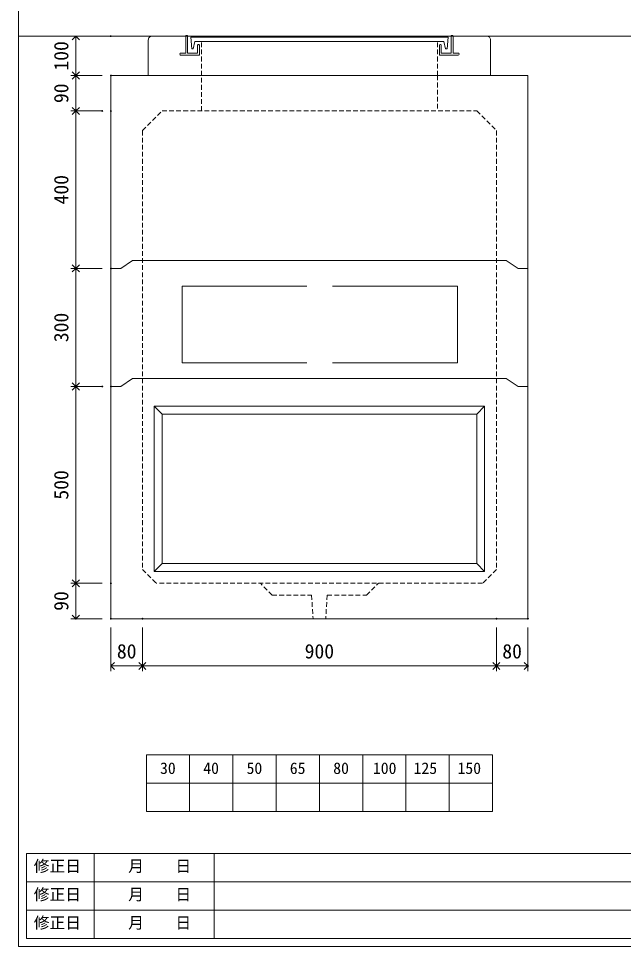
# Model space of a CAD drawing. Units: millimetres, scale not verified. Extents: x -4890 to 18490, y -2348 to 2349.
# Drawn here: x -1230 to 308, y -1926 to 431 of the extents above; entities that cross this region are included whole.
import ezdxf
from ezdxf.enums import TextEntityAlignment as Align

# ---------------------------------------------------------------- set-up
doc = ezdxf.new("R2010")
doc.units = ezdxf.units.MM
doc.header["$LTSCALE"] = 10
doc.header["$PDMODE"] = 32
doc.header["$PDSIZE"] = 2
doc.linetypes.add('DASHED1', pattern=[1.8, 1.2, -0.6])
doc.linetypes.add('USER2', pattern=[50.8, 31.75, -6.35, 6.35, -6.35])
doc.layers.add('0-1_Defpoints', color=7, linetype='Continuous')
for name, color, linetype, lineweight in [('0-2_waku', 7, 'Continuous', 18), ('0-3_gaikei', 7, 'Continuous', 18), ('0-4_kakure', 7, 'DASHED1', 5), ('0-5_sunpou', 7, 'Continuous', 5), ('0-9_uchigawa', 6, 'Continuous', 18), ('0-B_futa', 3, 'Continuous', 18), ('0-C_GL', 4, 'Continuous', 18), ('0-E_文字１', 7, 'Continuous', 18), ('1-3_uchigawa2', 6, 'USER2', 18)]:
    doc.layers.add(name, color=color, linetype=linetype, lineweight=lineweight)
doc.styles.add('ＭＳ ゴシック', font='')
doc.styles.get('ＭＳ ゴシック').set_extended_font_data('MS Gothic')

# ---------------------------------------------------------------- blocks, each defined once
blk = doc.blocks.new('_Open90')
at = {"layer": '0-5_sunpou'}
blk.add_line((0, 0), (-1, 0), dxfattribs=at)
blk.add_lwpolyline([(-0.5, 0.5), (0, 0), (-0.5, -0.5)], dxfattribs=at)
blk = doc.blocks.new('D138')
at = {"layer": '0-1_Defpoints'}
for p in [(452.32, 1652.03), (363, 1152.03), (452.32, 1152.03)]:
    blk.add_point(p, dxfattribs=at)
at = {"layer": '0-5_sunpou'}
for p, q in [((430.32, 1652.03), (350, 1652.03)), ((363, 1634.03), (363, 1170.03)), ((430.32, 1152.03), (350, 1152.03))]:
    blk.add_line(p, q, dxfattribs=at)
at = {"layer": '0-5_sunpou', "xscale": 18, "yscale": 18}
for p, rotation in [((363, 1652.03), 90), ((363, 1152.03), 270)]:
    blk.add_blockref('_Open90', p, dxfattribs=dict(at, rotation=rotation))
at = {"layer": '0-5_sunpou', "style": 'ＭＳ ゴシック'}
blk.add_text('500', height=36.66, rotation=90, dxfattribs=at).set_placement((355, 1364.53), align=Align.BOTTOM_LEFT)
blk = doc.blocks.new('D139')
at = {"layer": '0-1_Defpoints'}
for p in [(452.32, 1152.03), (363, 1062.03), (452.32, 1062.03)]:
    blk.add_point(p, dxfattribs=at)
at = {"layer": '0-5_sunpou'}
for p, q in [((430.32, 1152.03), (350, 1152.03)), ((363, 1134.03), (363, 1080.03)), ((430.32, 1062.03), (350, 1062.03))]:
    blk.add_line(p, q, dxfattribs=at)
at = {"layer": '0-5_sunpou', "xscale": 18, "yscale": 18}
for p, rotation in [((363, 1152.03), 90), ((363, 1062.03), 270)]:
    blk.add_blockref('_Open90', p, dxfattribs=dict(at, rotation=rotation))
at = {"layer": '0-5_sunpou', "style": 'ＭＳ ゴシック'}
blk.add_text('90', height=36.66, rotation=90, dxfattribs=at).set_placement((355, 1082.03), align=Align.BOTTOM_LEFT)
blk = doc.blocks.new('D140')
at = {"layer": '0-1_Defpoints'}
for p in [(452.32, 1062.03), (532.32, 1062.03), (532.32, 942)]:
    blk.add_point(p, dxfattribs=at)
at = {"layer": '0-5_sunpou'}
for p, q in [((452.32, 1040.03), (452.32, 929)), ((532.32, 1040.03), (532.32, 929)), ((470.32, 942), (514.32, 942))]:
    blk.add_line(p, q, dxfattribs=at)
at = {"layer": '0-5_sunpou', "xscale": 18, "yscale": 18, "rotation": 180}
blk.add_blockref('_Open90', (452.32, 942), dxfattribs=at)
at = {"layer": '0-5_sunpou', "xscale": 18, "yscale": 18}
blk.add_blockref('_Open90', (532.32, 942), dxfattribs=at)
at = {"layer": '0-5_sunpou', "style": 'ＭＳ ゴシック'}
blk.add_text('80', height=36.66, dxfattribs=at).set_placement((467.32, 950), align=Align.BOTTOM_LEFT)
blk = doc.blocks.new('D141')
at = {"layer": '0-1_Defpoints'}
for p in [(532.32, 1062.03), (1432.32, 1062.03), (1432.32, 942)]:
    blk.add_point(p, dxfattribs=at)
at = {"layer": '0-5_sunpou'}
for p, q in [((532.32, 1040.03), (532.32, 929)), ((1432.32, 1040.03), (1432.32, 929)), ((550.32, 942), (1414.32, 942))]:
    blk.add_line(p, q, dxfattribs=at)
at = {"layer": '0-5_sunpou', "xscale": 18, "yscale": 18, "rotation": 180}
blk.add_blockref('_Open90', (532.32, 942), dxfattribs=at)
at = {"layer": '0-5_sunpou', "xscale": 18, "yscale": 18}
blk.add_blockref('_Open90', (1432.32, 942), dxfattribs=at)
at = {"layer": '0-5_sunpou', "style": 'ＭＳ ゴシック'}
blk.add_text('900', height=36.66, dxfattribs=at).set_placement((944.82, 950), align=Align.BOTTOM_LEFT)
blk = doc.blocks.new('D142')
at = {"layer": '0-1_Defpoints'}
for p in [(1432.32, 1062.03), (1512.32, 1062.03), (1512.32, 942)]:
    blk.add_point(p, dxfattribs=at)
at = {"layer": '0-5_sunpou'}
for p, q in [((1432.32, 1040.03), (1432.32, 929)), ((1512.32, 1040.03), (1512.32, 929)), ((1450.32, 942), (1494.32, 942))]:
    blk.add_line(p, q, dxfattribs=at)
at = {"layer": '0-5_sunpou', "xscale": 18, "yscale": 18, "rotation": 180}
blk.add_blockref('_Open90', (1432.32, 942), dxfattribs=at)
at = {"layer": '0-5_sunpou', "xscale": 18, "yscale": 18}
blk.add_blockref('_Open90', (1512.32, 942), dxfattribs=at)
at = {"layer": '0-5_sunpou', "style": 'ＭＳ ゴシック'}
blk.add_text('80', height=36.66, dxfattribs=at).set_placement((1447.32, 950), align=Align.BOTTOM_LEFT)
blk = doc.blocks.new('D143')
at = {"layer": '0-1_Defpoints'}
for p in [(451.54, 2542.03), (363, 2442.03), (452.32, 2442.03)]:
    blk.add_point(p, dxfattribs=at)
at = {"layer": '0-5_sunpou'}
for p, q in [((429.54, 2542.03), (350, 2542.03)), ((363, 2524.03), (363, 2460.03)), ((430.32, 2442.03), (350, 2442.03))]:
    blk.add_line(p, q, dxfattribs=at)
at = {"layer": '0-5_sunpou', "xscale": 18, "yscale": 18}
for p, rotation in [((363, 2542.03), 90), ((363, 2442.03), 270)]:
    blk.add_blockref('_Open90', p, dxfattribs=dict(at, rotation=rotation))
at = {"layer": '0-5_sunpou', "style": 'ＭＳ ゴシック'}
blk.add_text('100', height=36.66, rotation=90, dxfattribs=at).set_placement((355, 2454.53), align=Align.BOTTOM_LEFT)
blk = doc.blocks.new('D144')
at = {"layer": '0-1_Defpoints'}
for p in [(452.32, 2442.03), (363, 2352.03), (452.32, 2352.03)]:
    blk.add_point(p, dxfattribs=at)
at = {"layer": '0-5_sunpou'}
for p, q in [((430.32, 2442.03), (350, 2442.03)), ((363, 2424.03), (363, 2370.03)), ((430.32, 2352.03), (350, 2352.03))]:
    blk.add_line(p, q, dxfattribs=at)
at = {"layer": '0-5_sunpou', "xscale": 18, "yscale": 18}
for p, rotation in [((363, 2442.03), 90), ((363, 2352.03), 270)]:
    blk.add_blockref('_Open90', p, dxfattribs=dict(at, rotation=rotation))
at = {"layer": '0-5_sunpou', "style": 'ＭＳ ゴシック'}
blk.add_text('90', height=36.66, rotation=90, dxfattribs=at).set_placement((355, 2372.03), align=Align.BOTTOM_LEFT)
blk = doc.blocks.new('D145')
at = {"layer": '0-1_Defpoints'}
for p in [(430.32, 2352.03), (363, 1952.03), (452.32, 1952.03)]:
    blk.add_point(p, dxfattribs=at)
at = {"layer": '0-5_sunpou'}
for p, q in [((408.32, 2352.03), (350, 2352.03)), ((363, 2334.03), (363, 1970.03)), ((430.32, 1952.03), (350, 1952.03))]:
    blk.add_line(p, q, dxfattribs=at)
at = {"layer": '0-5_sunpou', "xscale": 18, "yscale": 18}
for p, rotation in [((363, 2352.03), 90), ((363, 1952.03), 270)]:
    blk.add_blockref('_Open90', p, dxfattribs=dict(at, rotation=rotation))
at = {"layer": '0-5_sunpou', "style": 'ＭＳ ゴシック'}
blk.add_text('400', height=36.66, rotation=90, dxfattribs=at).set_placement((355, 2114.53), align=Align.BOTTOM_LEFT)
blk = doc.blocks.new('D146')
at = {"layer": '0-1_Defpoints'}
for p in [(452.32, 1952.03), (363, 1652.03), (430.32, 1652.03)]:
    blk.add_point(p, dxfattribs=at)
at = {"layer": '0-5_sunpou'}
for p, q in [((430.32, 1952.03), (350, 1952.03)), ((363, 1934.03), (363, 1670.03)), ((408.32, 1652.03), (350, 1652.03))]:
    blk.add_line(p, q, dxfattribs=at)
at = {"layer": '0-5_sunpou', "xscale": 18, "yscale": 18}
for p, rotation in [((363, 1952.03), 90), ((363, 1652.03), 270)]:
    blk.add_blockref('_Open90', p, dxfattribs=dict(at, rotation=rotation))
at = {"layer": '0-5_sunpou', "style": 'ＭＳ ゴシック'}
blk.add_text('300', height=36.66, rotation=90, dxfattribs=at).set_placement((355, 1764.53), align=Align.BOTTOM_LEFT)
blk = doc.blocks.new('D118')
at = {"layer": '0-1_Defpoints'}
for p in [(452.32, 1652.03), (363, 1152.03), (452.32, 1152.03)]:
    blk.add_point(p, dxfattribs=at)
at = {"layer": '0-5_sunpou'}
for p, q in [((430.32, 1652.03), (350, 1652.03)), ((363, 1634.03), (363, 1170.03)), ((430.32, 1152.03), (350, 1152.03))]:
    blk.add_line(p, q, dxfattribs=at)
at = {"layer": '0-5_sunpou', "xscale": 18, "yscale": 18}
for p, rotation in [((363, 1652.03), 90), ((363, 1152.03), 270)]:
    blk.add_blockref('_Open90', p, dxfattribs=dict(at, rotation=rotation))
at = {"layer": '0-5_sunpou', "style": 'ＭＳ ゴシック'}
blk.add_text('500', height=36.66, rotation=90, dxfattribs=at).set_placement((355, 1364.53), align=Align.BOTTOM_LEFT)
blk = doc.blocks.new('D119')
at = {"layer": '0-1_Defpoints'}
for p in [(452.32, 1152.03), (363, 1062.03), (452.32, 1062.03)]:
    blk.add_point(p, dxfattribs=at)
at = {"layer": '0-5_sunpou'}
for p, q in [((430.32, 1152.03), (350, 1152.03)), ((363, 1134.03), (363, 1080.03)), ((430.32, 1062.03), (350, 1062.03))]:
    blk.add_line(p, q, dxfattribs=at)
at = {"layer": '0-5_sunpou', "xscale": 18, "yscale": 18}
for p, rotation in [((363, 1152.03), 90), ((363, 1062.03), 270)]:
    blk.add_blockref('_Open90', p, dxfattribs=dict(at, rotation=rotation))
at = {"layer": '0-5_sunpou', "style": 'ＭＳ ゴシック'}
blk.add_text('90', height=36.66, rotation=90, dxfattribs=at).set_placement((355, 1082.03), align=Align.BOTTOM_LEFT)
blk = doc.blocks.new('D120')
at = {"layer": '0-1_Defpoints'}
for p in [(452.32, 1062.03), (532.32, 1062.03), (532.32, 942)]:
    blk.add_point(p, dxfattribs=at)
at = {"layer": '0-5_sunpou'}
for p, q in [((452.32, 1040.03), (452.32, 929)), ((532.32, 1040.03), (532.32, 929)), ((470.32, 942), (514.32, 942))]:
    blk.add_line(p, q, dxfattribs=at)
at = {"layer": '0-5_sunpou', "xscale": 18, "yscale": 18, "rotation": 180}
blk.add_blockref('_Open90', (452.32, 942), dxfattribs=at)
at = {"layer": '0-5_sunpou', "xscale": 18, "yscale": 18}
blk.add_blockref('_Open90', (532.32, 942), dxfattribs=at)
at = {"layer": '0-5_sunpou', "style": 'ＭＳ ゴシック'}
blk.add_text('80', height=36.66, dxfattribs=at).set_placement((467.32, 950), align=Align.BOTTOM_LEFT)
blk = doc.blocks.new('D121')
at = {"layer": '0-1_Defpoints'}
for p in [(532.32, 1062.03), (1432.32, 1062.03), (1432.32, 942)]:
    blk.add_point(p, dxfattribs=at)
at = {"layer": '0-5_sunpou'}
for p, q in [((532.32, 1040.03), (532.32, 929)), ((1432.32, 1040.03), (1432.32, 929)), ((550.32, 942), (1414.32, 942))]:
    blk.add_line(p, q, dxfattribs=at)
at = {"layer": '0-5_sunpou', "xscale": 18, "yscale": 18, "rotation": 180}
blk.add_blockref('_Open90', (532.32, 942), dxfattribs=at)
at = {"layer": '0-5_sunpou', "xscale": 18, "yscale": 18}
blk.add_blockref('_Open90', (1432.32, 942), dxfattribs=at)
at = {"layer": '0-5_sunpou', "style": 'ＭＳ ゴシック'}
blk.add_text('900', height=36.66, dxfattribs=at).set_placement((944.82, 950), align=Align.BOTTOM_LEFT)
blk = doc.blocks.new('D122')
at = {"layer": '0-1_Defpoints'}
for p in [(1432.32, 1062.03), (1512.32, 1062.03), (1512.32, 942)]:
    blk.add_point(p, dxfattribs=at)
at = {"layer": '0-5_sunpou'}
for p, q in [((1432.32, 1040.03), (1432.32, 929)), ((1512.32, 1040.03), (1512.32, 929)), ((1450.32, 942), (1494.32, 942))]:
    blk.add_line(p, q, dxfattribs=at)
at = {"layer": '0-5_sunpou', "xscale": 18, "yscale": 18, "rotation": 180}
blk.add_blockref('_Open90', (1432.32, 942), dxfattribs=at)
at = {"layer": '0-5_sunpou', "xscale": 18, "yscale": 18}
blk.add_blockref('_Open90', (1512.32, 942), dxfattribs=at)
at = {"layer": '0-5_sunpou', "style": 'ＭＳ ゴシック'}
blk.add_text('80', height=36.66, dxfattribs=at).set_placement((1447.32, 950), align=Align.BOTTOM_LEFT)

msp = doc.modelspace()

# ---------------------------------------------------------------- linework, layer by layer
at = {"layer": '0-2_waku'}
for p, q in [((-1230.06, 2348.62), (-1230.06, -1926.38)), ((-905.06, -1439.72), (-25.06, -1439.72)), ((-905.06, -1439.72), (-25.06, -1439.72)), ((-905.06, -1439.72), (-905.06, -1583.72)), ((-905.06, -1439.72), (-905.06, -1583.72)), ((-905.06, -1439.72), (-905.06, -1583.72)), ((-905.06, -1439.72), (-905.06, -1583.72)), ((-795.06, -1439.72), (-795.06, -1583.72)), ((-685.06, -1439.72), (-685.06, -1583.72)), ((-685.06, -1439.72), (-685.06, -1583.72)), ((-575.06, -1439.72), (-575.06, -1583.72)), ((-465.06, -1439.72), (-465.06, -1583.72)), ((-355.06, -1439.72), (-355.06, -1583.72)), ((-245.06, -1439.72), (-245.06, -1583.72)), ((-135.06, -1439.72), (-135.06, -1583.72)), ((-25.06, -1439.72), (-25.06, -1583.72)), ((-905.06, -1511.72), (-25.06, -1511.72)), ((-905.06, -1583.72), (-25.06, -1583.72)), ((-1210.06, -1690.38), (-1210.06, -1906.38)), ((-1210.06, -1690.38), (817.94, -1690.38)), ((-1037.56, -1690.38), (-1037.56, -1906.38)), ((-732.56, -1690.38), (-732.56, -1906.38)), ((-732.56, -1690.38), (-732.56, -1906.38)), ((-1210.06, -1762.38), (817.94, -1762.38)), ((-1210.06, -1834.38), (529.94, -1834.38)), ((-1210.06, -1906.38), (817.94, -1906.38)), ((-1230.06, -1926.38), (4889.94, -1926.38)), ((-1230.06, -1926.38), (4889.94, -1926.38))]:
    msp.add_line(p, q, dxfattribs=at)
at = {"layer": '0-3_gaikei'}
for p, q in [((-890.06, 386.28), (-805.06, 386.28)), ((-125.06, 386.28), (-40.06, 386.28)), ((-900.06, 286.28), (-900.06, 376.28)), ((-30.06, 286.28), (-30.06, 376.28)), ((-995.06, 286.28), (64.94, 286.28)), ((-995.06, 286.28), (-995.06, -1093.72)), ((-900.06, 286.28), (-790.06, 286.28)), ((-865.06, 286.28), (-65.06, 286.28)), ((-30.06, 286.28), (-140.06, 286.28)), ((64.94, 286.28), (64.94, -1093.72)), ((-970.06, -203.72), (-940.06, -183.72)), ((-940.06, -183.72), (9.94, -183.72)), ((9.94, -183.72), (39.94, -203.72)), ((-970.06, -203.72), (-995.06, -203.72)), ((39.94, -203.72), (64.94, -203.72)), ((64.94, -313.72), (64.94, -1093.72)), ((-970.06, -503.72), (-940.06, -483.72)), ((-970.06, -503.72), (-940.06, -483.72)), ((-940.06, -483.72), (9.94, -483.72)), ((-940.06, -483.72), (9.94, -483.72)), ((9.94, -483.72), (39.94, -503.72)), ((9.94, -483.72), (39.94, -503.72)), ((-970.06, -503.72), (-995.06, -503.72)), ((-970.06, -503.72), (-995.06, -503.72)), ((39.94, -503.72), (64.94, -503.72)), ((39.94, -503.72), (64.94, -503.72)), ((64.94, -1093.72), (-995.06, -1093.72)), ((64.94, -1093.72), (-995.06, -1093.72))]:
    msp.add_line(p, q, dxfattribs=at)
for centre, radius, start, end in [((-890.64, 376.86), 9.44, 86.47383, 183.52617), ((-39.73, 376.61), 9.68, 358.04251, 91.95749)]:
    msp.add_arc(centre, radius, start, end, dxfattribs=at)
at = {"layer": '0-4_kakure'}
for p, q in [((-165.06, 286.28), (-165.06, 372.78)), ((-165.06, 286.28), (-165.06, 196.28)), ((-915.06, 146.28), (-865.06, 196.28)), ((-865.06, 196.28), (-65.06, 196.28)), ((-65.06, 196.28), (-15.06, 146.28)), ((-915.06, 146.28), (-915.06, -968.72)), ((-15.06, 146.28), (-15.06, -968.72)), ((-915.06, -968.72), (-880.06, -1003.72)), ((-15.06, -968.72), (-50.06, -1003.72)), ((-50.06, -1003.72), (-880.06, -1003.72)), ((-585.06, -1033.72), (-615.06, -1003.72)), ((-345.06, -1033.72), (-315.06, -1003.72)), ((-585.06, -1033.72), (-485.06, -1033.72)), ((-485.06, -1033.72), (-481.06, -1093.72)), ((-485.06, -1033.72), (-481.06, -1093.72)), ((-445.06, -1033.72), (-449.06, -1093.72)), ((-445.06, -1033.72), (-449.06, -1093.72)), ((-445.06, -1033.72), (-345.06, -1033.72))]:
    msp.add_line(p, q, dxfattribs=at)
msp.add_lwpolyline([(-765.06, 196.28), (-765.06, 286.28), (-765.06, 372.78)], dxfattribs=at)
at = {"layer": '0-9_uchigawa'}
for p, q in [((-885.06, -553.72), (-885.06, -973.72)), ((-885.06, -553.72), (-465.06, -553.72)), ((-885.06, -553.72), (-865.06, -573.72)), ((-465.06, -553.72), (-45.06, -553.72)), ((-465.06, -553.72), (-45.06, -553.72)), ((-45.06, -553.72), (-65.06, -573.72)), ((-45.06, -553.72), (-45.06, -973.72)), ((-865.06, -573.72), (-865.06, -953.72)), ((-865.06, -573.72), (-465.06, -573.72)), ((-865.06, -573.72), (-465.06, -573.72)), ((-465.06, -573.72), (-65.06, -573.72)), ((-65.06, -573.72), (-65.06, -953.72)), ((-865.06, -953.72), (-885.06, -973.72)), ((-865.06, -953.72), (-465.06, -953.72)), ((-465.06, -953.72), (-65.06, -953.72)), ((-65.06, -953.72), (-45.06, -973.72)), ((-885.06, -973.72), (-465.06, -973.72)), ((-465.06, -973.72), (-45.06, -973.72))]:
    msp.add_line(p, q, dxfattribs=at)
at = {"layer": '0-B_futa'}
for p, q in [((-805.06, 386.28), (-805.06, 343.28)), ((-803.06, 388.28), (-800.06, 388.28)), ((-800.06, 388.28), (-800.06, 343.28)), ((-792.25, 383.78), (-137.92, 383.78)), ((-792.25, 383.78), (-789.76, 353.78)), ((-137.92, 383.78), (-140.17, 353.78)), ((-130.06, 388.28), (-130.06, 343.28)), ((-130.06, 388.28), (-127.06, 388.28)), ((-125.06, 386.28), (-125.06, 343.28)), ((-789.76, 353.78), (-786.05, 353.78)), ((-781.73, 372.78), (-786.05, 353.78)), ((-781.73, 372.78), (-148.39, 372.78)), ((-775.06, 363.28), (-775.06, 343.28)), ((-773.06, 365.28), (-772.06, 365.28)), ((-770.06, 363.28), (-770.06, 338.28)), ((-160.06, 363.28), (-160.06, 338.28)), ((-157.06, 365.28), (-158.06, 365.28)), ((-155.06, 363.28), (-155.06, 343.28)), ((-148.39, 372.78), (-144.07, 353.78)), ((-140.17, 353.78), (-144.07, 353.78)), ((-820.06, 341.28), (-820.06, 340.28)), ((-818.06, 343.28), (-805.06, 343.28)), ((-770.06, 338.28), (-818.06, 338.28)), ((-800.06, 343.28), (-775.06, 343.28)), ((-160.06, 338.28), (-112.06, 338.28)), ((-130.06, 343.28), (-155.06, 343.28)), ((-112.06, 343.28), (-125.06, 343.28)), ((-110.06, 341.28), (-110.06, 340.28))]:
    msp.add_line(p, q, dxfattribs=at)
for centre, start, end in [((-803.06, 386.28), 90, 180), ((-127.06, 386.28), 0, 90), ((-773.06, 363.28), 90, 180), ((-772.06, 363.28), 0, 90), ((-158.06, 363.28), 90, 180), ((-157.06, 363.28), 0, 90), ((-818.06, 341.28), 90, 180), ((-818.06, 340.28), 180, 270), ((-112.06, 341.28), 0, 90), ((-112.06, 340.28), 270, 0)]:
    msp.add_arc(centre, 2, start, end, dxfattribs=at)
at = {"layer": '0-C_GL'}
msp.add_line((-1230.06, 386.28), (4889.94, 386.28), dxfattribs=at)
at = {"layer": '1-3_uchigawa2'}
for p, q in [((-814.33, -248.72), (-464.33, -248.72)), ((-814.33, -248.72), (-814.33, -443.72)), ((-114.33, -248.72), (-464.33, -248.72)), ((-114.33, -248.72), (-114.33, -443.72)), ((-814.33, -443.72), (-465.06, -443.72)), ((-114.33, -443.72), (-463.6, -443.72))]:
    msp.add_line(p, q, dxfattribs=at)

# ---------------------------------------------------------------- block references
at = {"layer": '0-5_sunpou'}
for name in ['D143', 'D144', 'D145', 'D146', 'D138', 'D118', 'D139', 'D119', 'D140', 'D120', 'D141', 'D121', 'D142', 'D122']:
    msp.add_blockref(name, (-1447.37, -2155.75), dxfattribs=at)

# ---------------------------------------------------------------- texts
at = {"layer": '0-E_文字１', "style": 'ＭＳ ゴシック'}
for s, p in [('30', (-870.32, -1496.99)), ('30', (-870.32, -1496.99)), ('40', (-760.32, -1496.99)), ('40', (-760.32, -1496.99)), ('50', (-650.32, -1496.99)), ('50', (-650.32, -1496.99)), ('65', (-540.32, -1496.99)), ('65', (-540.32, -1496.99)), ('80', (-429.91, -1496.99)), ('80', (-429.91, -1496.99)), ('100', (-329.03, -1496.99)), ('100', (-329.03, -1496.99)), ('125', (-225.65, -1496.99)), ('125', (-225.65, -1496.99)), ('150', (-113.88, -1496.99)), ('150', (-113.88, -1496.99)), ('修正日', (-1191.41, -1745.68)), ('\u3000\u3000月\u3000\u3000日', (-1031.26, -1745.68)), ('修正日', (-1191.41, -1817.68)), ('\u3000\u3000月\u3000\u3000日', (-1031.26, -1817.68)), ('修正日', (-1191.41, -1889.68)), ('\u3000\u3000月\u3000\u3000日', (-1031.26, -1889.68))]:
    msp.add_text(s, height=29.33, dxfattribs=at).set_placement(p, align=Align.BOTTOM_LEFT)

doc.saveas('drawing.dxf')
